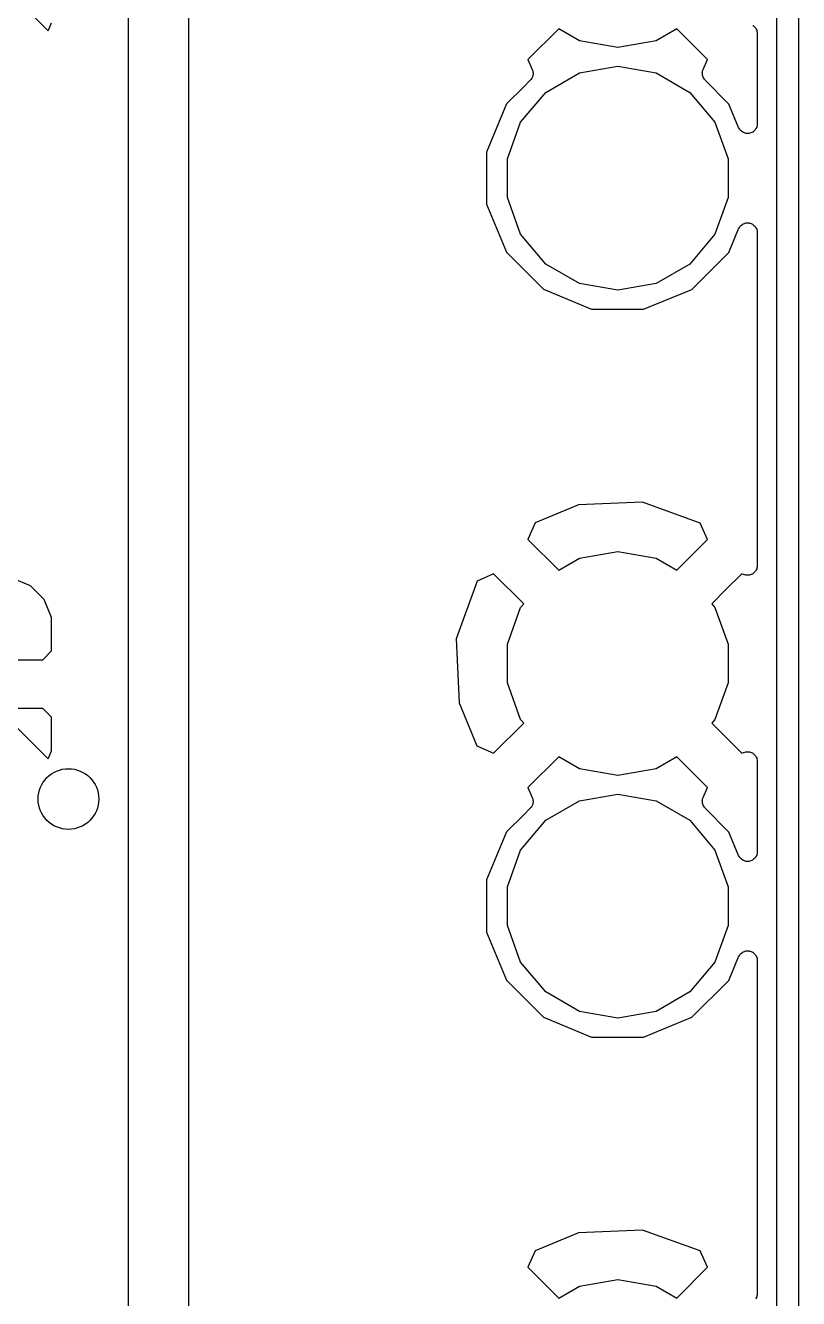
# Model space of a CAD drawing. Extents: x 25.3 to 49.5, y -85 to -25.3.
# Drawn here: x 41.39 to 49.48, y -71.93 to -58.6 of the extents above; entities that cross this region are included whole.
import ezdxf

# ---------------------------------------------------------------- set-up
doc = ezdxf.new("R2010")
doc.units = 0
doc.header["$MEASUREMENT"] = 0
doc.layers.add('BLACK', color=7, linetype='CONTINUOUS')

msp = doc.modelspace()

# ---------------------------------------------------------------- linework, layer by layer
at = {"layer": 'Black'}
for p, q in [((49.4792, -25.4), (49.4792, -84.836)), ((49.2506, -84.7217), (49.2506, -25.5143)), ((43.0974, -83.3433), (43.0974, -28.458)), ((42.4624, -29.1846), (42.4624, -83.3433)), ((41.1543, -58.1834), (41.6273, -58.6564)), ((41.6273, -58.6564), (41.6623, -58.5718)), ((46.9691, -58.635), (46.6469, -58.9572)), ((47.1858, -58.7601), (46.9691, -58.635)), ((48.2047, -58.635), (47.988, -58.7601)), ((48.5269, -58.9572), (48.2047, -58.635)), ((49.0006, -58.598), (49.0053, -58.6003)), ((49.0053, -58.6003), (49.014, -58.6093)), ((49.014, -58.6093), (49.0236, -58.6173)), ((49.0236, -58.6173), (49.0262, -58.6218)), ((49.0262, -58.6218), (49.0299, -58.6256)), ((49.0299, -58.6256), (49.035, -58.637)), ((47.5869, -58.8309), (47.1858, -58.7601)), ((47.988, -58.7601), (47.5869, -58.8309)), ((49.035, -58.637), (49.0413, -58.6479)), ((49.0413, -58.6479), (49.0422, -58.653)), ((49.0422, -58.653), (49.0443, -58.6578)), ((49.0443, -58.6578), (49.0452, -58.6703)), ((49.0452, -58.6703), (49.0474, -58.6826)), ((49.0474, -58.6826), (49.0474, -59.629)), ((46.6469, -58.9572), (46.6929, -59.0598)), ((47.1858, -59.0959), (47.5869, -59.0251)), ((47.5869, -59.0251), (47.988, -59.0959)), ((48.481, -59.0597), (48.5269, -58.9572)), ((46.6766, -59.1666), (46.6719, -59.1733)), ((46.6825, -59.1609), (46.6766, -59.1666)), ((46.6867, -59.1523), (46.6825, -59.1609)), ((46.6922, -59.1444), (46.6867, -59.1523)), ((46.6943, -59.1365), (46.6922, -59.1444)), ((46.6929, -59.0598), (46.6949, -59.0678)), ((46.6979, -59.1292), (46.6943, -59.1365)), ((46.6949, -59.0678), (46.6983, -59.0752)), ((46.6989, -59.1196), (46.6979, -59.1292)), ((46.6983, -59.0752), (46.6992, -59.0847)), ((46.7014, -59.1103), (46.6989, -59.1196)), ((46.6992, -59.0847), (46.7015, -59.0941)), ((46.7015, -59.0941), (46.7007, -59.1022)), ((46.7007, -59.1022), (46.7014, -59.1103)), ((46.833, -59.2995), (47.1858, -59.0959)), ((47.988, -59.0959), (48.3408, -59.2995)), ((48.4724, -59.0939), (48.4747, -59.0845)), ((48.4732, -59.102), (48.4724, -59.0939)), ((48.4725, -59.11), (48.4732, -59.102)), ((48.475, -59.1194), (48.4725, -59.11)), ((48.4747, -59.0845), (48.4756, -59.0749)), ((48.476, -59.129), (48.475, -59.1194)), ((48.4756, -59.0749), (48.479, -59.0676)), ((48.4795, -59.1363), (48.476, -59.129)), ((48.479, -59.0676), (48.481, -59.0597)), ((48.4816, -59.1441), (48.4795, -59.1363)), ((48.4871, -59.1521), (48.4816, -59.1441)), ((48.4913, -59.1608), (48.4871, -59.1521)), ((48.4971, -59.1664), (48.4913, -59.1608)), ((48.5018, -59.1731), (48.4971, -59.1664)), ((46.6031, -59.242), (46.4248, -59.42)), ((46.5712, -59.6116), (46.833, -59.2995)), ((46.6719, -59.1733), (46.6031, -59.242)), ((48.3408, -59.2995), (48.6026, -59.6116)), ((48.7504, -59.4221), (48.5018, -59.1731)), ((46.4248, -59.42), (46.2155, -59.924)), ((48.8519, -59.6678), (48.7504, -59.4221)), ((46.4319, -59.9943), (46.5712, -59.6116)), ((48.6026, -59.6116), (48.7419, -59.9943)), ((48.8602, -59.6809), (48.8519, -59.6678)), ((48.868, -59.6943), (48.8602, -59.6809)), ((48.8697, -59.6957), (48.868, -59.6943)), ((48.8708, -59.6976), (48.8697, -59.6957)), ((48.8831, -59.707), (48.8708, -59.6976)), ((49.0236, -59.6943), (49.0117, -59.7043)), ((49.0247, -59.6924), (49.0236, -59.6943)), ((49.0264, -59.6909), (49.0247, -59.6924)), ((49.0335, -59.6772), (49.0264, -59.6909)), ((49.0413, -59.6638), (49.0335, -59.6772)), ((49.0417, -59.6616), (49.0413, -59.6638)), ((49.0427, -59.6596), (49.0417, -59.6616)), ((49.0447, -59.6443), (49.0427, -59.6596)), ((49.0474, -59.629), (49.0447, -59.6443)), ((48.895, -59.717), (48.8831, -59.707)), ((48.8971, -59.7177), (48.895, -59.717)), ((48.8988, -59.7191), (48.8971, -59.7177)), ((48.9136, -59.7238), (48.8988, -59.7191)), ((48.9282, -59.7291), (48.9136, -59.7238)), ((48.9304, -59.7291), (48.9282, -59.7291)), ((48.9324, -59.7297), (48.9304, -59.7291)), ((48.9479, -59.7291), (48.9324, -59.7297)), ((48.9634, -59.7291), (48.9479, -59.7291)), ((48.9655, -59.7283), (48.9634, -59.7291)), ((48.9677, -59.7282), (48.9655, -59.7283)), ((48.982, -59.7223), (48.9677, -59.7282)), ((48.9966, -59.717), (48.982, -59.7223)), ((48.9983, -59.7156), (48.9966, -59.717)), ((49.0003, -59.7147), (48.9983, -59.7156)), ((49.0117, -59.7043), (49.0003, -59.7147)), ((46.2155, -59.924), (46.2151, -60.4696)), ((46.4319, -60.4017), (46.4319, -59.9943)), ((48.7419, -59.9943), (48.7419, -60.4017)), ((46.2151, -60.4696), (46.4234, -60.9739)), ((46.5712, -60.7844), (46.4319, -60.4017)), ((48.7419, -60.4017), (48.6026, -60.7844)), ((48.749, -60.976), (48.852, -60.728)), ((48.852, -60.728), (48.8603, -60.715)), ((48.8603, -60.715), (48.868, -60.7017)), ((48.868, -60.7017), (48.8697, -60.7002)), ((48.8697, -60.7002), (48.871, -60.6983)), ((48.871, -60.6983), (48.8832, -60.6889)), ((48.8832, -60.6889), (48.895, -60.679)), ((48.895, -60.679), (48.8971, -60.6782)), ((48.8971, -60.6782), (48.899, -60.6768)), ((48.899, -60.6768), (48.9137, -60.6722)), ((48.9137, -60.6722), (48.9282, -60.6669)), ((48.9282, -60.6669), (48.9304, -60.6669)), ((48.9304, -60.6669), (48.9326, -60.6662)), ((48.9326, -60.6662), (48.948, -60.6669)), ((48.948, -60.6669), (48.9634, -60.6669)), ((48.9634, -60.6669), (48.9656, -60.6677)), ((48.9656, -60.6677), (48.9679, -60.6678)), ((48.9679, -60.6678), (48.9821, -60.6737)), ((48.9821, -60.6737), (48.9966, -60.679)), ((48.9966, -60.679), (48.9983, -60.6805)), ((48.9983, -60.6805), (49.0005, -60.6813)), ((49.0005, -60.6813), (49.0118, -60.6918)), ((49.0118, -60.6918), (49.0236, -60.7017)), ((49.0236, -60.7017), (49.0248, -60.7036)), ((49.0248, -60.7036), (49.0265, -60.7052)), ((49.0265, -60.7052), (49.0336, -60.7189)), ((49.0336, -60.7189), (49.0413, -60.7322)), ((49.0413, -60.7322), (49.0417, -60.7345)), ((49.0417, -60.7345), (49.0427, -60.7365)), ((49.0427, -60.7365), (49.0447, -60.7518)), ((49.0447, -60.7518), (49.0474, -60.767)), ((49.0474, -60.767), (49.0474, -64.2534)), ((46.833, -61.0965), (46.5712, -60.7844)), ((48.6026, -60.7844), (48.3408, -61.0965)), ((46.4234, -60.9739), (46.8089, -61.3601)), ((48.3628, -61.3615), (48.749, -60.976)), ((47.1858, -61.3001), (46.833, -61.0965)), ((48.3408, -61.0965), (47.988, -61.3001)), ((47.5869, -61.3709), (47.1858, -61.3001)), ((47.988, -61.3001), (47.5869, -61.3709)), ((46.8089, -61.3601), (47.3129, -61.5694)), ((47.8585, -61.5698), (48.3628, -61.3615)), ((47.3129, -61.5694), (47.8585, -61.5698)), ((47.1762, -63.6184), (46.7246, -63.8054)), ((47.8448, -63.5883), (47.1762, -63.6184)), ((48.4503, -63.8078), (47.8448, -63.5883)), ((46.7246, -63.8054), (46.6469, -63.9788)), ((48.5269, -63.9788), (48.4503, -63.8078)), ((46.6469, -63.9788), (46.9691, -64.301)), ((48.2047, -64.301), (48.5269, -63.9788)), ((46.9691, -64.301), (47.1858, -64.1759)), ((47.1858, -64.1759), (47.5869, -64.1051)), ((47.5869, -64.1051), (47.988, -64.1759)), ((47.988, -64.1759), (48.2047, -64.301)), ((46.2877, -64.338), (46.1167, -64.4146)), ((46.6031, -64.6535), (46.2877, -64.338)), ((48.8861, -64.338), (48.7201, -64.504)), ((48.9042, -64.3461), (48.8861, -64.338)), ((48.9164, -64.3491), (48.9042, -64.3461)), ((48.9282, -64.3534), (48.9164, -64.3491)), ((48.9334, -64.3534), (48.9282, -64.3534)), ((48.9384, -64.3547), (48.9334, -64.3534)), ((48.9509, -64.3534), (48.9384, -64.3547)), ((48.9634, -64.3534), (48.9509, -64.3534)), ((48.9684, -64.3516), (48.9634, -64.3534)), ((48.9735, -64.3511), (48.9684, -64.3516)), ((48.9848, -64.3456), (48.9735, -64.3511)), ((48.9966, -64.3414), (48.9848, -64.3456)), ((49.0006, -64.338), (48.9966, -64.3414)), ((49.0053, -64.3357), (49.0006, -64.338)), ((49.014, -64.3267), (49.0053, -64.3357)), ((49.0236, -64.3187), (49.014, -64.3267)), ((49.0262, -64.3142), (49.0236, -64.3187)), ((49.0299, -64.3104), (49.0262, -64.3142)), ((49.035, -64.299), (49.0299, -64.3104)), ((49.0413, -64.2881), (49.035, -64.299)), ((49.0422, -64.283), (49.0413, -64.2881)), ((49.0443, -64.2782), (49.0422, -64.283)), ((49.0452, -64.2657), (49.0443, -64.2782)), ((49.0474, -64.2534), (49.0452, -64.2657)), ((41.4421, -64.4663), (41.2553, -64.389)), ((41.585, -64.6092), (41.4421, -64.4663)), ((46.1167, -64.4146), (45.8972, -65.0201)), ((41.6623, -64.796), (41.585, -64.6092)), ((48.7201, -64.504), (48.5707, -64.6535)), ((46.4319, -65.0743), (46.5712, -64.6916)), ((46.5712, -64.6916), (46.6031, -64.6535)), ((48.5707, -64.6535), (48.6026, -64.6916)), ((48.6026, -64.6916), (48.7419, -65.0743)), ((41.6623, -65.147), (41.6623, -64.796)), ((45.8972, -65.0201), (45.9273, -65.6887)), ((41.5694, -65.2399), (41.6623, -65.147)), ((46.4319, -65.4817), (46.4319, -65.0743)), ((48.7419, -65.0743), (48.7419, -65.4817)), ((41.1543, -65.2399), (41.5694, -65.2399)), ((46.5712, -65.8644), (46.4319, -65.4817)), ((48.7419, -65.4817), (48.6026, -65.8644)), ((45.9273, -65.6887), (46.1143, -66.1403)), ((41.5694, -65.7479), (41.1543, -65.7479)), ((41.1543, -65.8034), (41.6273, -66.2764)), ((41.6623, -65.8408), (41.5694, -65.7479)), ((41.6623, -66.1918), (41.6623, -65.8408)), ((46.2877, -66.218), (46.6031, -65.9025)), ((46.6031, -65.9025), (46.5712, -65.8644)), ((48.6026, -65.8644), (48.5707, -65.9025)), ((48.5707, -65.9025), (48.8861, -66.218)), ((41.6273, -66.2764), (41.6623, -66.1918)), ((46.1143, -66.1403), (46.2877, -66.218)), ((48.8861, -66.218), (48.9042, -66.2099)), ((48.9042, -66.2099), (48.9164, -66.2069)), ((48.9164, -66.2069), (48.9282, -66.2026)), ((48.9282, -66.2026), (48.9334, -66.2026)), ((48.9334, -66.2026), (48.9384, -66.2013)), ((48.9384, -66.2013), (48.9509, -66.2026)), ((48.9509, -66.2026), (48.9634, -66.2026)), ((48.9634, -66.2026), (48.9684, -66.2044)), ((48.9684, -66.2044), (48.9735, -66.2049)), ((48.9735, -66.2049), (48.9848, -66.2103)), ((48.9848, -66.2103), (48.9966, -66.2146)), ((48.9966, -66.2146), (49.0006, -66.218)), ((49.0006, -66.218), (49.0053, -66.2203)), ((49.0053, -66.2203), (49.014, -66.2293)), ((49.014, -66.2293), (49.0236, -66.2373)), ((46.9691, -66.255), (46.6469, -66.5772)), ((47.1858, -66.3801), (46.9691, -66.255)), ((48.2047, -66.255), (47.988, -66.3801)), ((48.5269, -66.5772), (48.2047, -66.255)), ((49.0236, -66.2373), (49.0262, -66.2418)), ((49.0262, -66.2418), (49.0299, -66.2456)), ((49.0299, -66.2456), (49.035, -66.257)), ((49.035, -66.257), (49.0413, -66.2679)), ((49.0413, -66.2679), (49.0422, -66.273)), ((49.0422, -66.273), (49.0443, -66.2778)), ((49.0443, -66.2778), (49.0452, -66.2903)), ((49.0452, -66.2903), (49.0474, -66.3026)), ((49.0474, -66.3026), (49.0474, -67.249)), ((47.5869, -66.4509), (47.1858, -66.3801)), ((47.988, -66.3801), (47.5869, -66.4509)), ((46.6469, -66.5772), (46.6929, -66.6798)), ((48.481, -66.6797), (48.5269, -66.5772)), ((46.6922, -66.7644), (46.6867, -66.7723)), ((46.6943, -66.7565), (46.6922, -66.7644)), ((46.6929, -66.6798), (46.6949, -66.6878)), ((46.6979, -66.7492), (46.6943, -66.7565)), ((46.6949, -66.6878), (46.6983, -66.6952)), ((46.6989, -66.7396), (46.6979, -66.7492)), ((46.6983, -66.6952), (46.6992, -66.7047)), ((46.7014, -66.7303), (46.6989, -66.7396)), ((46.6992, -66.7047), (46.7015, -66.7141)), ((46.7015, -66.7141), (46.7007, -66.7222)), ((46.7007, -66.7222), (46.7014, -66.7303)), ((46.833, -66.9195), (47.1858, -66.7159)), ((47.1858, -66.7159), (47.5869, -66.6451)), ((47.5869, -66.6451), (47.988, -66.7159)), ((47.988, -66.7159), (48.3408, -66.9195)), ((48.4724, -66.7139), (48.4747, -66.7045)), ((48.4732, -66.722), (48.4724, -66.7139)), ((48.4725, -66.73), (48.4732, -66.722)), ((48.475, -66.7394), (48.4725, -66.73)), ((48.4747, -66.7045), (48.4756, -66.6949)), ((48.476, -66.749), (48.475, -66.7394)), ((48.4756, -66.6949), (48.479, -66.6876)), ((48.4795, -66.7563), (48.476, -66.749)), ((48.479, -66.6876), (48.481, -66.6797)), ((48.4816, -66.7641), (48.4795, -66.7563)), ((48.4871, -66.7721), (48.4816, -66.7641)), ((46.6031, -66.862), (46.4248, -67.04)), ((46.6719, -66.7933), (46.6031, -66.862)), ((46.6766, -66.7866), (46.6719, -66.7933)), ((46.6825, -66.7809), (46.6766, -66.7866)), ((46.6867, -66.7723), (46.6825, -66.7809)), ((48.4913, -66.7808), (48.4871, -66.7721)), ((48.4971, -66.7864), (48.4913, -66.7808)), ((48.5018, -66.7931), (48.4971, -66.7864)), ((48.7504, -67.0421), (48.5018, -66.7931)), ((46.5712, -67.2316), (46.833, -66.9195)), ((48.3408, -66.9195), (48.6026, -67.2316)), ((46.4248, -67.04), (46.2155, -67.544)), ((48.8519, -67.2878), (48.7504, -67.0421)), ((46.4319, -67.6143), (46.5712, -67.2316)), ((48.6026, -67.2316), (48.7419, -67.6143)), ((48.8602, -67.3009), (48.8519, -67.2878)), ((49.0335, -67.2972), (49.0264, -67.3109)), ((49.0413, -67.2838), (49.0335, -67.2972)), ((49.0417, -67.2816), (49.0413, -67.2838)), ((49.0427, -67.2796), (49.0417, -67.2816)), ((49.0447, -67.2643), (49.0427, -67.2796)), ((49.0474, -67.249), (49.0447, -67.2643)), ((48.868, -67.3143), (48.8602, -67.3009)), ((48.8697, -67.3157), (48.868, -67.3143)), ((48.8708, -67.3176), (48.8697, -67.3157)), ((48.8831, -67.327), (48.8708, -67.3176)), ((48.895, -67.337), (48.8831, -67.327)), ((48.8971, -67.3377), (48.895, -67.337)), ((48.8988, -67.3391), (48.8971, -67.3377)), ((48.9136, -67.3438), (48.8988, -67.3391)), ((48.9282, -67.3491), (48.9136, -67.3438)), ((48.9304, -67.3491), (48.9282, -67.3491)), ((48.9324, -67.3497), (48.9304, -67.3491)), ((48.9479, -67.3491), (48.9324, -67.3497)), ((48.9634, -67.3491), (48.9479, -67.3491)), ((48.9655, -67.3483), (48.9634, -67.3491)), ((48.9677, -67.3482), (48.9655, -67.3483)), ((48.982, -67.3423), (48.9677, -67.3482)), ((48.9966, -67.337), (48.982, -67.3423)), ((48.9983, -67.3356), (48.9966, -67.337)), ((49.0003, -67.3347), (48.9983, -67.3356)), ((49.0117, -67.3243), (49.0003, -67.3347)), ((49.0236, -67.3143), (49.0117, -67.3243)), ((49.0247, -67.3124), (49.0236, -67.3143)), ((49.0264, -67.3109), (49.0247, -67.3124)), ((46.2155, -67.544), (46.2151, -68.0896)), ((46.4319, -68.0217), (46.4319, -67.6143)), ((48.7419, -67.6143), (48.7419, -68.0217)), ((46.2151, -68.0896), (46.4234, -68.5939)), ((46.5712, -68.4044), (46.4319, -68.0217)), ((48.7419, -68.0217), (48.6026, -68.4044)), ((48.749, -68.596), (48.852, -68.348)), ((48.852, -68.348), (48.8603, -68.335)), ((48.8603, -68.335), (48.868, -68.3217)), ((48.868, -68.3217), (48.8697, -68.3202)), ((48.8697, -68.3202), (48.871, -68.3183)), ((48.871, -68.3183), (48.8832, -68.3089)), ((48.8832, -68.3089), (48.895, -68.299)), ((48.895, -68.299), (48.8971, -68.2982)), ((48.8971, -68.2982), (48.899, -68.2968)), ((48.899, -68.2968), (48.9137, -68.2922)), ((48.9137, -68.2922), (48.9282, -68.2869)), ((48.9282, -68.2869), (48.9304, -68.2869)), ((48.9304, -68.2869), (48.9326, -68.2862)), ((48.9326, -68.2862), (48.948, -68.2869)), ((48.948, -68.2869), (48.9634, -68.2869)), ((48.9634, -68.2869), (48.9656, -68.2877)), ((48.9656, -68.2877), (48.9679, -68.2878)), ((48.9679, -68.2878), (48.9821, -68.2937)), ((48.9821, -68.2937), (48.9966, -68.299)), ((48.9966, -68.299), (48.9983, -68.3005)), ((48.9983, -68.3005), (49.0005, -68.3013)), ((49.0005, -68.3013), (49.0118, -68.3118)), ((49.0118, -68.3118), (49.0236, -68.3217)), ((49.0236, -68.3217), (49.0248, -68.3236)), ((49.0248, -68.3236), (49.0265, -68.3252)), ((49.0265, -68.3252), (49.0336, -68.3389)), ((49.0336, -68.3389), (49.0413, -68.3522)), ((49.0413, -68.3522), (49.0417, -68.3545)), ((49.0417, -68.3545), (49.0427, -68.3565)), ((49.0427, -68.3565), (49.0447, -68.3718)), ((46.833, -68.7165), (46.5712, -68.4044)), ((48.6026, -68.4044), (48.3408, -68.7165)), ((49.0447, -68.3718), (49.0474, -68.387)), ((49.0474, -68.387), (49.0474, -71.8734)), ((46.4234, -68.5939), (46.8089, -68.9801)), ((48.3628, -68.9815), (48.749, -68.596)), ((47.1858, -68.9201), (46.833, -68.7165)), ((48.3408, -68.7165), (47.988, -68.9201)), ((46.8089, -68.9801), (47.3129, -69.1894)), ((47.5869, -68.9909), (47.1858, -68.9201)), ((47.988, -68.9201), (47.5869, -68.9909)), ((47.8585, -69.1898), (48.3628, -68.9815)), ((47.3129, -69.1894), (47.8585, -69.1898)), ((47.1762, -71.2384), (46.7246, -71.4254)), ((47.8448, -71.2083), (47.1762, -71.2384)), ((48.4503, -71.4278), (47.8448, -71.2083)), ((46.7246, -71.4254), (46.6469, -71.5988)), ((48.5269, -71.5988), (48.4503, -71.4278)), ((46.6469, -71.5988), (46.9691, -71.921)), ((48.2047, -71.921), (48.5269, -71.5988)), ((46.9691, -71.921), (47.1858, -71.7959)), ((47.1858, -71.7959), (47.5869, -71.7251)), ((47.5869, -71.7251), (47.988, -71.7959)), ((47.988, -71.7959), (48.2047, -71.921)), ((49.035, -71.919), (49.0299, -71.9304)), ((49.0413, -71.9081), (49.035, -71.919)), ((49.0422, -71.903), (49.0413, -71.9081)), ((49.0443, -71.8982), (49.0422, -71.903)), ((49.0452, -71.8857), (49.0443, -71.8982)), ((49.0474, -71.8734), (49.0452, -71.8857))]:
    msp.add_line(p, q, dxfattribs=at)
msp.add_circle((41.8388, -66.6967), 0.3175, dxfattribs=at)

doc.saveas('drawing.dxf')
